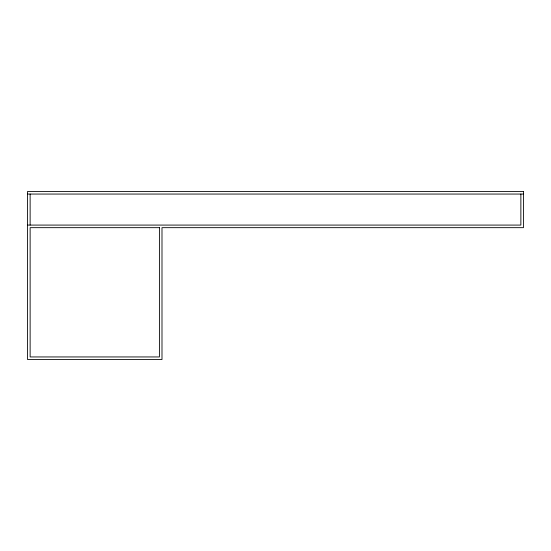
<?xml version="1.0" encoding="UTF-8"?>
<svg xmlns="http://www.w3.org/2000/svg" width="551" height="551" viewBox="0 0 551 551"><rect width="100%" height="100%" fill="white"/><g stroke="black" fill="none" stroke-linecap="round" stroke-linejoin="round"><path stroke-width="0.83" d="M27.55 194.055L523.45 194.055M27.55 225.083L520.867 225.083L520.867 194.055M30.133 194.055L30.133 225.083M523.45 191.472L27.55 191.472L27.55 359.527L161.994 359.527L161.994 227.666L523.45 227.666L523.45 191.472M159.411 227.666L30.133 227.666L30.133 356.945L159.411 356.945L159.411 227.653"/></g></svg>
